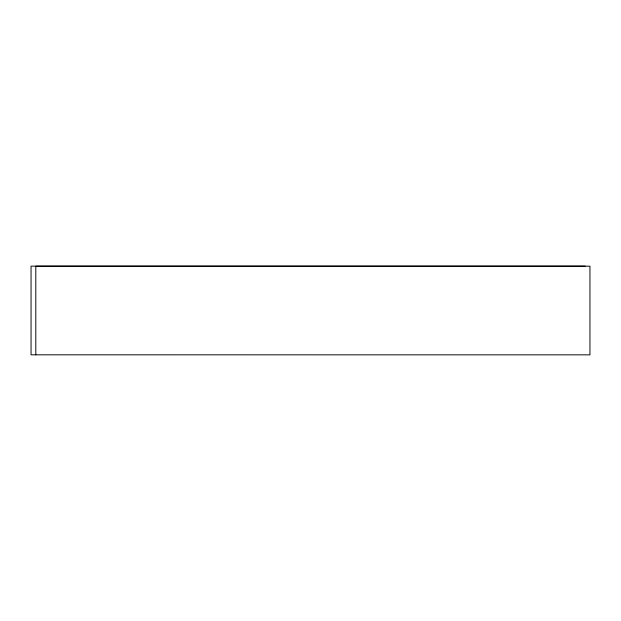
<?xml version="1.0" encoding="UTF-8"?>
<svg xmlns="http://www.w3.org/2000/svg" width="621" height="621" viewBox="0 0 621 621"><rect width="100%" height="100%" fill="white"/><g stroke="black" fill="none" stroke-linecap="round" stroke-linejoin="round"><path stroke-width="0.93" d="M585.192 266.153L31.05 266.153L31.05 354.816L589.95 354.847L589.95 266.184L35.808 266.184L35.808 354.847"/></g></svg>
